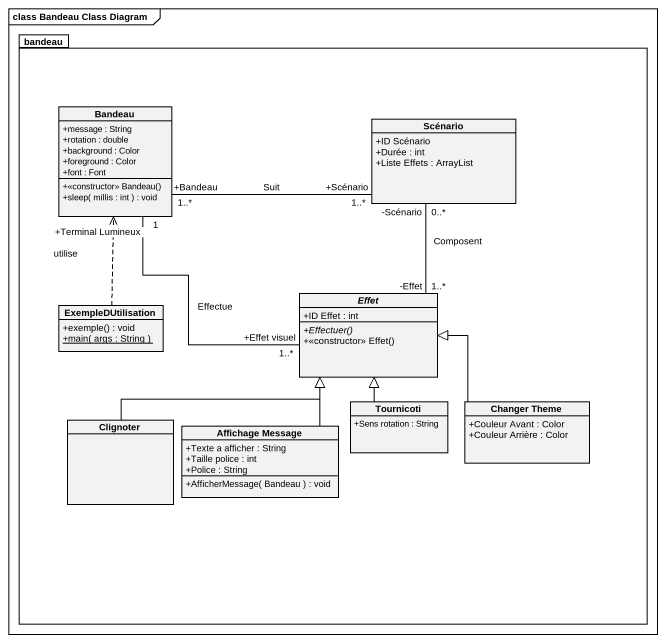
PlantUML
@startuml
mainframe class Bandeau Class Diagram
hide circle
hide empty members
skinparam classAttributeIconSize 0
package bandeau {
  class Bandeau {
    +message : String
    +rotation : double
    +background : Color
    +foreground : Color
    +font : Font
    +<<constructor>> Bandeau()
    +sleep( millis : int ) : void
  }
  class Scénario {
    +ID Scénario
    +Durée : int
    +Liste Effets : ArrayList
  }
  abstract class Effet {
    +ID Effet : int
    {abstract} +Effectuer()
    +<<constructor>> Effet()
  }
  class ExempleDUtilisation {
    +exemple() : void
    {static} +main( args : String )
  }
  class Tournicoti {
    +Sens rotation : String
  }
  class "Changer Theme" as Changer_Theme {
    +Couleur Avant : Color
    +Couleur Arrière : Color
  }
  class Clignoter
  class "Affichage Message" as Affichage_Message {
    +Texte a afficher : String
    +Taille police : int
    +Police : String
    +AfficherMessage( Bandeau ) : void
  }
}
Bandeau "+Bandeau\n1..*" -right- "+Scénario\n1..*" Scénario : Suit
Bandeau "+Terminal Lumineux\n1" -- "+Effet visuel\n1..*" Effet : Effectue
Effet "-Effet\n1..*" -up- "-Scénario\n0..*" Scénario : Composent
ExempleDUtilisation .up.> Bandeau : utilise
Tournicoti -up-|> Effet
Changer_Theme -up-|> Effet
Clignoter -right-|> Effet
Affichage_Message -up-|> Effet
@enduml
